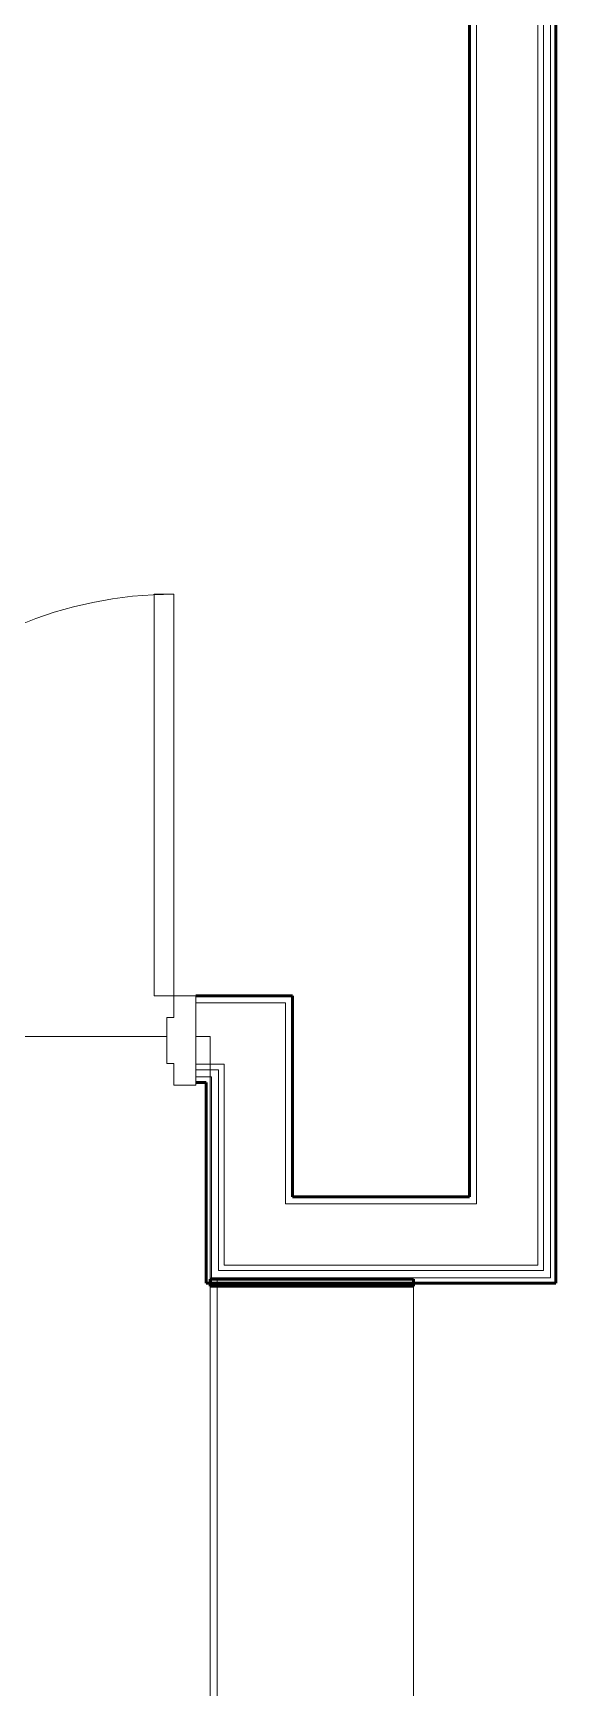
# Model space of a CAD drawing. Header units: inches. Extents: x -4235 to -464, y 9706 to 12425.
# Drawn here: x -2755.8 to -2708.9, y 11681.3 to 11829.7 of the extents above; entities that cross this region are included whole.
import ezdxf

# ---------------------------------------------------------------- set-up
doc = ezdxf.new("R2010")
doc.units = ezdxf.units.IN
doc.header["$MEASUREMENT"] = 0
for name, color, linetype, lineweight in [('0-1', 7, 'Continuous', 5), ('0-3', 7, 'Continuous', 9), ('A-DOOR-1', 7, 'Continuous', 9), ('A-DOOR-2', 90, 'Continuous', 20), ('A-DOOR-FRAM-1', 90, 'Continuous', 20), ('A-FLOR-1', 10, 'Continuous', 9), ('A-FLOR-2', 254, 'Continuous', 9), ('A-FLOR-3', 7, 'Continuous', 9), ('A-WALL-2', 50, 'Continuous', 13), ('I-WALL-1', 250, 'Continuous', 50), ('I-WALL-2', 10, 'Continuous', 9), ('I-WALL-3', 254, 'Continuous', 9)]:
    doc.layers.add(name, color=color, linetype=linetype, lineweight=lineweight)

# ---------------------------------------------------------------- blocks, each defined once
blk = doc.blocks.new('HOLLOW METAL - UNIT DOOR-2191979-BACKGROUND - 1ST FLOOR')
at = {"layer": 'A-DOOR-1'}
blk.add_arc((18, 4.125), 36, 90, 180, dxfattribs=at)
at = {"layer": 'A-DOOR-2'}
for p, q in [((18, 40.125), (16.25, 40.125)), ((16.25, 40.125), (16.25, 4.125)), ((18, 4.125), (18, 40.125)), ((16.25, 4.125), (18, 4.125))]:
    blk.add_line(p, q, dxfattribs=at)
at = {"layer": 'A-DOOR-FRAM-1'}
for p, q in [((-18, 4.125), (-20, 4.125)), ((-20, 4.125), (-20, -3.875)), ((-18, 2.1875), (-18, 4.125)), ((18, 4.125), (18, 2.1875)), ((20, 4.125), (18, 4.125)), ((20, -3.875), (20, 4.125)), ((-17.375, 2.1875), (-18, 2.1875)), ((-17.375, -1.9375), (-17.375, 2.1875)), ((18, 2.1875), (17.375, 2.1875)), ((17.375, 2.1875), (17.375, -1.9375)), ((-18, -3.875), (-18, -1.9375)), ((-18, -1.9375), (-17.375, -1.9375)), ((17.375, -1.9375), (18, -1.9375)), ((18, -1.9375), (18, -3.875)), ((-20, -3.875), (-18, -3.875)), ((18, -3.875), (20, -3.875))]:
    blk.add_line(p, q, dxfattribs=at)
blk = doc.blocks.new('CTR - 1st Phase - Common Walls_rvt-1-BACKGROUND - 1ST FLOOR')
at = {"layer": 'A-FLOR-1'}
for p, q in [((-2739.92, 11717.61), (-2739.92, 11717.99)), ((-2721.68, 11717.99), (-2739.3, 11717.99)), ((-2739.3, 11717.99), (-2739.3, 11717.61)), ((-2721.68, 11717.61), (-2721.68, 11717.99))]:
    blk.add_line(p, q, dxfattribs=at)
at = {"layer": 'A-FLOR-2'}
for p, q in [((-2739.92, 11739.74), (-2741.2, 11739.74)), ((-2739.92, 11717.99), (-2739.92, 11739.74)), ((-2739.92, 11717.36), (-2739.92, 11717.61)), ((-2739.3, 11717.61), (-2739.3, 11717.36)), ((-2721.68, 11717.36), (-2721.68, 11717.61))]:
    blk.add_line(p, q, dxfattribs=at)
at = {"layer": 'A-FLOR-3'}
for p, q in [((-2743.82, 11739.74), (-2778.57, 11739.74)), ((-2739.92, 11673.39), (-2739.92, 11717.36)), ((-2739.3, 11717.36), (-2739.3, 11673.39)), ((-2721.68, 11673.39), (-2721.68, 11717.36))]:
    blk.add_line(p, q, dxfattribs=at)
at = {"layer": 'A-WALL-2'}
for p, q in [((-2716.04, 11724.74), (-2716.04, 11837.19)), ((-2710.54, 11719.24), (-2710.54, 11837.19)), ((-2710.04, 11718.74), (-2710.04, 11837.19)), ((-2709.41, 11718.11), (-2709.41, 11837.19)), ((-2740.3, 11742.74), (-2741.2, 11742.74)), ((-2740.3, 11742.74), (-2738.67, 11742.74)), ((-2738.67, 11742.74), (-2733.17, 11742.74)), ((-2733.17, 11742.74), (-2733.17, 11724.74)), ((-2740.3, 11737.24), (-2741.2, 11737.24)), ((-2740.3, 11736.74), (-2741.2, 11736.74)), ((-2740.3, 11737.24), (-2739.17, 11737.24)), ((-2740.3, 11736.74), (-2739.8, 11736.74)), ((-2739.8, 11736.74), (-2739.17, 11736.74)), ((-2739.17, 11737.24), (-2738.67, 11737.24)), ((-2739.17, 11736.74), (-2739.17, 11718.74)), ((-2738.67, 11737.24), (-2738.67, 11719.24)), ((-2740.3, 11736.11), (-2741.2, 11736.11)), ((-2740.3, 11736.11), (-2739.8, 11736.11)), ((-2739.8, 11736.11), (-2739.8, 11718.11)), ((-2732.55, 11724.74), (-2733.17, 11724.74)), ((-2732.55, 11724.74), (-2716.66, 11724.74)), ((-2716.04, 11724.74), (-2716.66, 11724.74)), ((-2738.67, 11718.74), (-2739.17, 11718.74)), ((-2733.17, 11719.24), (-2738.67, 11719.24)), ((-2732.55, 11718.74), (-2738.67, 11718.74)), ((-2732.55, 11719.24), (-2733.17, 11719.24)), ((-2732.55, 11719.24), (-2716.66, 11719.24)), ((-2732.55, 11718.74), (-2716.66, 11718.74)), ((-2716.04, 11719.24), (-2716.66, 11719.24)), ((-2710.54, 11718.74), (-2716.66, 11718.74)), ((-2710.54, 11719.24), (-2716.04, 11719.24)), ((-2710.04, 11718.74), (-2710.54, 11718.74)), ((-2739.17, 11718.11), (-2739.8, 11718.11)), ((-2739.8, 11717.61), (-2739.8, 11718.11)), ((-2739.8, 11718.11), (-2739.8, 11717.61)), ((-2732.55, 11718.11), (-2739.17, 11718.11)), ((-2732.55, 11718.11), (-2716.66, 11718.11)), ((-2710.04, 11718.11), (-2716.66, 11718.11)), ((-2709.41, 11718.11), (-2710.04, 11718.11))]:
    blk.add_line(p, q, dxfattribs=at)
at = {"layer": 'I-WALL-1'}
for p, q in [((-2716.66, 11837.19), (-2716.66, 11725.36)), ((-2708.91, 11717.61), (-2708.91, 11837.19)), ((-2740.3, 11743.36), (-2741.2, 11743.36)), ((-2733.17, 11743.36), (-2740.3, 11743.36)), ((-2732.55, 11743.36), (-2733.17, 11743.36)), ((-2732.55, 11725.36), (-2732.55, 11743.36)), ((-2741.2, 11735.61), (-2740.3, 11735.61)), ((-2740.3, 11735.61), (-2740.3, 11717.61)), ((-2716.66, 11725.36), (-2732.55, 11725.36)), ((-2740.3, 11717.61), (-2739.8, 11717.61)), ((-2721.68, 11717.99), (-2739.92, 11717.99)), ((-2739.92, 11717.99), (-2739.92, 11717.36)), ((-2739.92, 11717.36), (-2721.68, 11717.36)), ((-2739.8, 11717.61), (-2732.55, 11717.61)), ((-2732.55, 11717.61), (-2716.66, 11717.61)), ((-2721.68, 11717.36), (-2721.68, 11717.99)), ((-2716.66, 11717.61), (-2709.41, 11717.61)), ((-2709.41, 11717.61), (-2708.91, 11717.61))]:
    blk.add_line(p, q, dxfattribs=at)
at = {"layer": 'I-WALL-2'}
for p, q in [((-2739.33, 11717.99), (-2739.92, 11717.99)), ((-2739.3, 11717.61), (-2739.92, 11717.61))]:
    blk.add_line(p, q, dxfattribs=at)
at = {"layer": 'I-WALL-3'}
for p, q in [((-2716.66, 11837.19), (-2716.66, 11725.36)), ((-2708.91, 11717.61), (-2708.91, 11837.19)), ((-2740.3, 11743.36), (-2741.2, 11743.36)), ((-2740.3, 11743.36), (-2732.55, 11743.36)), ((-2732.55, 11725.36), (-2732.55, 11743.36)), ((-2716.66, 11725.36), (-2732.55, 11725.36)), ((-2739.92, 11717.36), (-2739.3, 11717.36)), ((-2721.68, 11717.61), (-2716.66, 11717.61)), ((-2708.91, 11717.61), (-2716.66, 11717.61))]:
    blk.add_line(p, q, dxfattribs=at)
at = {"layer": '0-3'}
blk.add_blockref('HOLLOW METAL - UNIT DOOR-2191979-BACKGROUND - 1ST FLOOR', (-2761.2, 11739.24), dxfattribs=at)

msp = doc.modelspace()

# ---------------------------------------------------------------- block references
at = {"layer": '0-1'}
msp.add_blockref('CTR - 1st Phase - Common Walls_rvt-1-BACKGROUND - 1ST FLOOR', (0, 0), dxfattribs=at)

doc.saveas('drawing.dxf')
